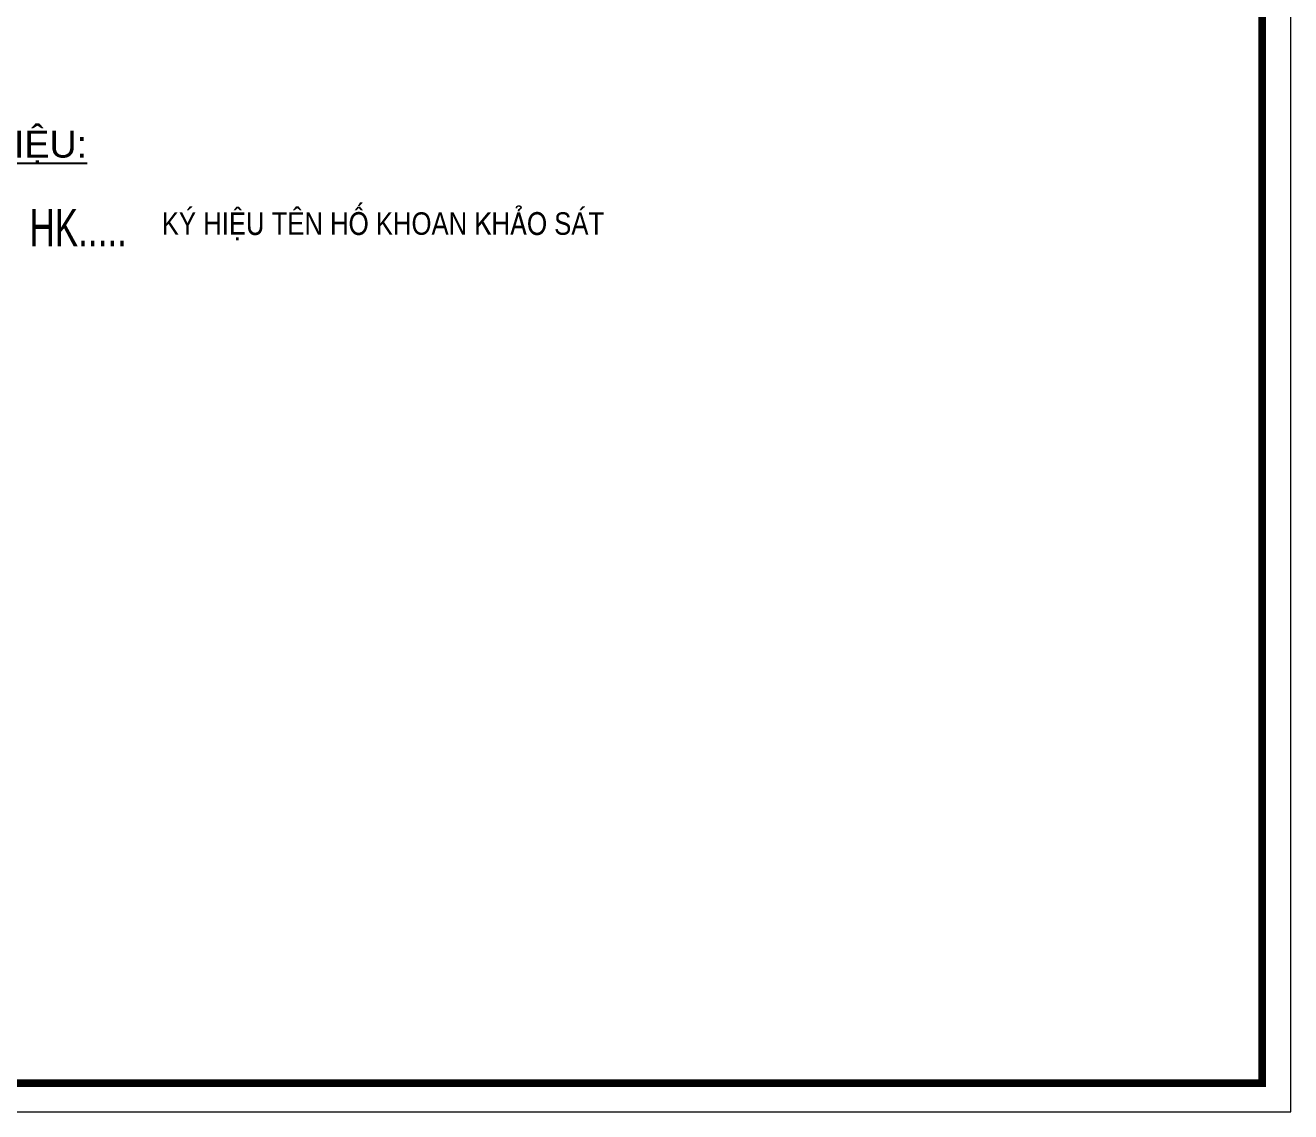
# Model space of a CAD drawing. Header units: inches. Extents: x 496359 to 501064, y 2374078 to 2377203.
# Drawn here: x 500616.1 to 500953.9, y 2376075 to 2376364.9 of the extents above; entities that cross this region are included whole.
import ezdxf

# ---------------------------------------------------------------- set-up
doc = ezdxf.new("R2010")
doc.units = ezdxf.units.IN
doc.header["$MEASUREMENT"] = 0
for name, color, linetype, lineweight in [('GA CAP NUOC HT', 4, 'Continuous', 13), ('khung ten QH', 7, 'Continuous', 20), ('Khungbo', 32, 'Continuous', 25), ('LC Text2', 7, 'Continuous', 25)]:
    doc.layers.add(name, color=color, linetype=linetype, lineweight=lineweight)
doc.styles.add('LC 2', font='', dxfattribs={"width": 0.7})
doc.styles.add('style1', font='')
doc.styles.add('T2', font='', dxfattribs={"width": 0.8})
doc.styles.get('LC 2').set_extended_font_data('.VnArial NarrowH')
doc.styles.get('style1').set_extended_font_data('.VnAvantH')
doc.styles.get('T2').set_extended_font_data('.VnArialH')

msp = doc.modelspace()

# ---------------------------------------------------------------- linework, layer by layer
at = {"layer": 'khung ten QH'}
msp.add_lwpolyline([(499511.02, 2377095.58), (499511.02, 2376074.98), (500953.93, 2376074.98), (500953.93, 2377095.58)], close=True, dxfattribs=at)
at = {"layer": 'Khungbo', "color": 0, "lineweight": 50, "const_width": 2.07}
msp.add_lwpolyline([(499518.6, 2377088), (499518.6, 2376082.57), (500946.35, 2376082.57), (500946.35, 2377088)], close=True, dxfattribs=at)

# ---------------------------------------------------------------- texts
at = {"layer": 'GA CAP NUOC HT', "style": 'style1', "width": 0.7}
msp.add_text('hk.....', height=10, dxfattribs=at).set_placement((500617.23, 2376305.91, -66.52))
at = {"layer": 'LC Text2'}
for s, height, style, p in [('%%UkÝ hiÖu:', 7.1936, 'T2', (500593.54, 2376329.59)), ('ký hiÖu tªn hè khoan kh¶o s¸t', 5.9946, 'LC 2', (500652.55, 2376309))]:
    msp.add_text(s, height=height, dxfattribs=dict(at, style=style)).set_placement(p)

doc.saveas('drawing.dxf')
